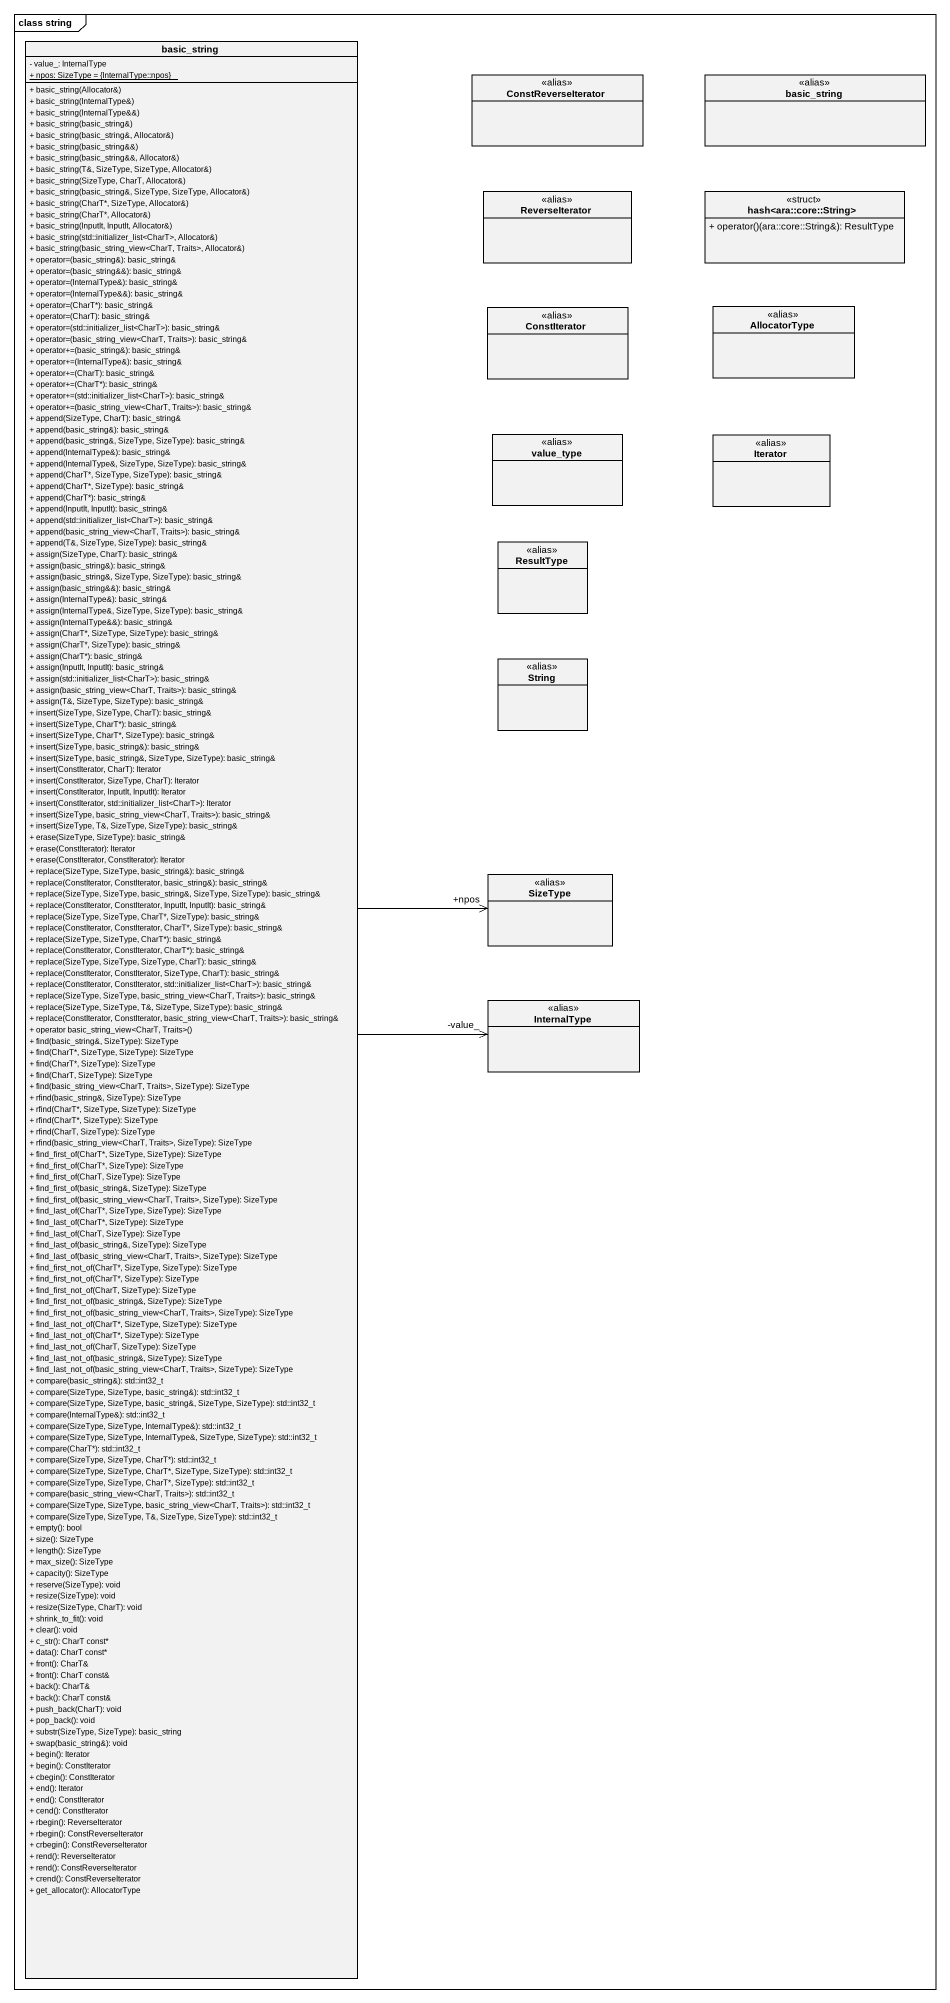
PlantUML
@startuml
mainframe class string
hide circle
hide empty members
skinparam classAttributeIconSize 0
class basic_string {
  - value_: InternalType
  {static} + npos: SizeType = {InternalType::npos}
  + basic_string(Allocator&)
  + basic_string(InternalType&)
  + basic_string(InternalType&&)
  + basic_string(basic_string&)
  + basic_string(basic_string&, Allocator&)
  + basic_string(basic_string&&)
  + basic_string(basic_string&&, Allocator&)
  + basic_string(T&, SizeType, SizeType, Allocator&)
  + basic_string(SizeType, CharT, Allocator&)
  + basic_string(basic_string&, SizeType, SizeType, Allocator&)
  + basic_string(CharT*, SizeType, Allocator&)
  + basic_string(CharT*, Allocator&)
  + basic_string(InputIt, InputIt, Allocator&)
  + basic_string(std::initializer_list<CharT>, Allocator&)
  + basic_string(basic_string_view<CharT, Traits>, Allocator&)
  + operator=(basic_string&): basic_string&
  + operator=(basic_string&&): basic_string&
  + operator=(InternalType&): basic_string&
  + operator=(InternalType&&): basic_string&
  + operator=(CharT*): basic_string&
  + operator=(CharT): basic_string&
  + operator=(std::initializer_list<CharT>): basic_string&
  + operator=(basic_string_view<CharT, Traits>): basic_string&
  + operator+=(basic_string&): basic_string&
  + operator+=(InternalType&): basic_string&
  + operator+=(CharT): basic_string&
  + operator+=(CharT*): basic_string&
  + operator+=(std::initializer_list<CharT>): basic_string&
  + operator+=(basic_string_view<CharT, Traits>): basic_string&
  + append(SizeType, CharT): basic_string&
  + append(basic_string&): basic_string&
  + append(basic_string&, SizeType, SizeType): basic_string&
  + append(InternalType&): basic_string&
  + append(InternalType&, SizeType, SizeType): basic_string&
  + append(CharT*, SizeType, SizeType): basic_string&
  + append(CharT*, SizeType): basic_string&
  + append(CharT*): basic_string&
  + append(InputIt, InputIt): basic_string&
  + append(std::initializer_list<CharT>): basic_string&
  + append(basic_string_view<CharT, Traits>): basic_string&
  + append(T&, SizeType, SizeType): basic_string&
  + assign(SizeType, CharT): basic_string&
  + assign(basic_string&): basic_string&
  + assign(basic_string&, SizeType, SizeType): basic_string&
  + assign(basic_string&&): basic_string&
  + assign(InternalType&): basic_string&
  + assign(InternalType&, SizeType, SizeType): basic_string&
  + assign(InternalType&&): basic_string&
  + assign(CharT*, SizeType, SizeType): basic_string&
  + assign(CharT*, SizeType): basic_string&
  + assign(CharT*): basic_string&
  + assign(InputIt, InputIt): basic_string&
  + assign(std::initializer_list<CharT>): basic_string&
  + assign(basic_string_view<CharT, Traits>): basic_string&
  + assign(T&, SizeType, SizeType): basic_string&
  + insert(SizeType, SizeType, CharT): basic_string&
  + insert(SizeType, CharT*): basic_string&
  + insert(SizeType, CharT*, SizeType): basic_string&
  + insert(SizeType, basic_string&): basic_string&
  + insert(SizeType, basic_string&, SizeType, SizeType): basic_string&
  + insert(ConstIterator, CharT): Iterator
  + insert(ConstIterator, SizeType, CharT): Iterator
  + insert(ConstIterator, InputIt, InputIt): Iterator
  + insert(ConstIterator, std::initializer_list<CharT>): Iterator
  + insert(SizeType, basic_string_view<CharT, Traits>): basic_string&
  + insert(SizeType, T&, SizeType, SizeType): basic_string&
  + erase(SizeType, SizeType): basic_string&
  + erase(ConstIterator): Iterator
  + erase(ConstIterator, ConstIterator): Iterator
  + replace(SizeType, SizeType, basic_string&): basic_string&
  + replace(ConstIterator, ConstIterator, basic_string&): basic_string&
  + replace(SizeType, SizeType, basic_string&, SizeType, SizeType): basic_string&
  + replace(ConstIterator, ConstIterator, InputIt, InputIt): basic_string&
  + replace(SizeType, SizeType, CharT*, SizeType): basic_string&
  + replace(ConstIterator, ConstIterator, CharT*, SizeType): basic_string&
  + replace(SizeType, SizeType, CharT*): basic_string&
  + replace(ConstIterator, ConstIterator, CharT*): basic_string&
  + replace(SizeType, SizeType, SizeType, CharT): basic_string&
  + replace(ConstIterator, ConstIterator, SizeType, CharT): basic_string&
  + replace(ConstIterator, ConstIterator, std::initializer_list<CharT>): basic_string&
  + replace(SizeType, SizeType, basic_string_view<CharT, Traits>): basic_string&
  + replace(SizeType, SizeType, T&, SizeType, SizeType): basic_string&
  + replace(ConstIterator, ConstIterator, basic_string_view<CharT, Traits>): basic_string&
  + operator basic_string_view<CharT, Traits>()
  + find(basic_string&, SizeType): SizeType
  + find(CharT*, SizeType, SizeType): SizeType
  + find(CharT*, SizeType): SizeType
  + find(CharT, SizeType): SizeType
  + find(basic_string_view<CharT, Traits>, SizeType): SizeType
  + rfind(basic_string&, SizeType): SizeType
  + rfind(CharT*, SizeType, SizeType): SizeType
  + rfind(CharT*, SizeType): SizeType
  + rfind(CharT, SizeType): SizeType
  + rfind(basic_string_view<CharT, Traits>, SizeType): SizeType
  + find_first_of(CharT*, SizeType, SizeType): SizeType
  + find_first_of(CharT*, SizeType): SizeType
  + find_first_of(CharT, SizeType): SizeType
  + find_first_of(basic_string&, SizeType): SizeType
  + find_first_of(basic_string_view<CharT, Traits>, SizeType): SizeType
  + find_last_of(CharT*, SizeType, SizeType): SizeType
  + find_last_of(CharT*, SizeType): SizeType
  + find_last_of(CharT, SizeType): SizeType
  + find_last_of(basic_string&, SizeType): SizeType
  + find_last_of(basic_string_view<CharT, Traits>, SizeType): SizeType
  + find_first_not_of(CharT*, SizeType, SizeType): SizeType
  + find_first_not_of(CharT*, SizeType): SizeType
  + find_first_not_of(CharT, SizeType): SizeType
  + find_first_not_of(basic_string&, SizeType): SizeType
  + find_first_not_of(basic_string_view<CharT, Traits>, SizeType): SizeType
  + find_last_not_of(CharT*, SizeType, SizeType): SizeType
  + find_last_not_of(CharT*, SizeType): SizeType
  + find_last_not_of(CharT, SizeType): SizeType
  + find_last_not_of(basic_string&, SizeType): SizeType
  + find_last_not_of(basic_string_view<CharT, Traits>, SizeType): SizeType
  + compare(basic_string&): std::int32_t
  + compare(SizeType, SizeType, basic_string&): std::int32_t
  + compare(SizeType, SizeType, basic_string&, SizeType, SizeType): std::int32_t
  + compare(InternalType&): std::int32_t
  + compare(SizeType, SizeType, InternalType&): std::int32_t
  + compare(SizeType, SizeType, InternalType&, SizeType, SizeType): std::int32_t
  + compare(CharT*): std::int32_t
  + compare(SizeType, SizeType, CharT*): std::int32_t
  + compare(SizeType, SizeType, CharT*, SizeType, SizeType): std::int32_t
  + compare(SizeType, SizeType, CharT*, SizeType): std::int32_t
  + compare(basic_string_view<CharT, Traits>): std::int32_t
  + compare(SizeType, SizeType, basic_string_view<CharT, Traits>): std::int32_t
  + compare(SizeType, SizeType, T&, SizeType, SizeType): std::int32_t
  + empty(): bool
  + size(): SizeType
  + length(): SizeType
  + max_size(): SizeType
  + capacity(): SizeType
  + reserve(SizeType): void
  + resize(SizeType): void
  + resize(SizeType, CharT): void
  + shrink_to_fit(): void
  + clear(): void
  + c_str(): CharT const*
  + data(): CharT const*
  + front(): CharT&
  + front(): CharT const&
  + back(): CharT&
  + back(): CharT const&
  + push_back(CharT): void
  + pop_back(): void
  + substr(SizeType, SizeType): basic_string
  + swap(basic_string&): void
  + begin(): Iterator
  + begin(): ConstIterator
  + cbegin(): ConstIterator
  + end(): Iterator
  + end(): ConstIterator
  + cend(): ConstIterator
  + rbegin(): ReverseIterator
  + rbegin(): ConstReverseIterator
  + crbegin(): ConstReverseIterator
  + rend(): ReverseIterator
  + rend(): ConstReverseIterator
  + crend(): ConstReverseIterator
  + get_allocator(): AllocatorType
}
class ConstReverseIterator <<alias>>
class "basic_string" as basic_string_2 <<alias>>
class ReverseIterator <<alias>>
class "hash<ara::core::String>" as hash_ara_core_String <<struct>> {
  + operator()(ara::core::String&): ResultType
}
class ConstIterator <<alias>>
class AllocatorType <<alias>>
class value_type <<alias>>
class Iterator <<alias>>
class ResultType <<alias>>
class String <<alias>>
class SizeType <<alias>>
class InternalType <<alias>>
basic_string -right-> "+npos" SizeType
basic_string -right-> "-value_" InternalType
@enduml
